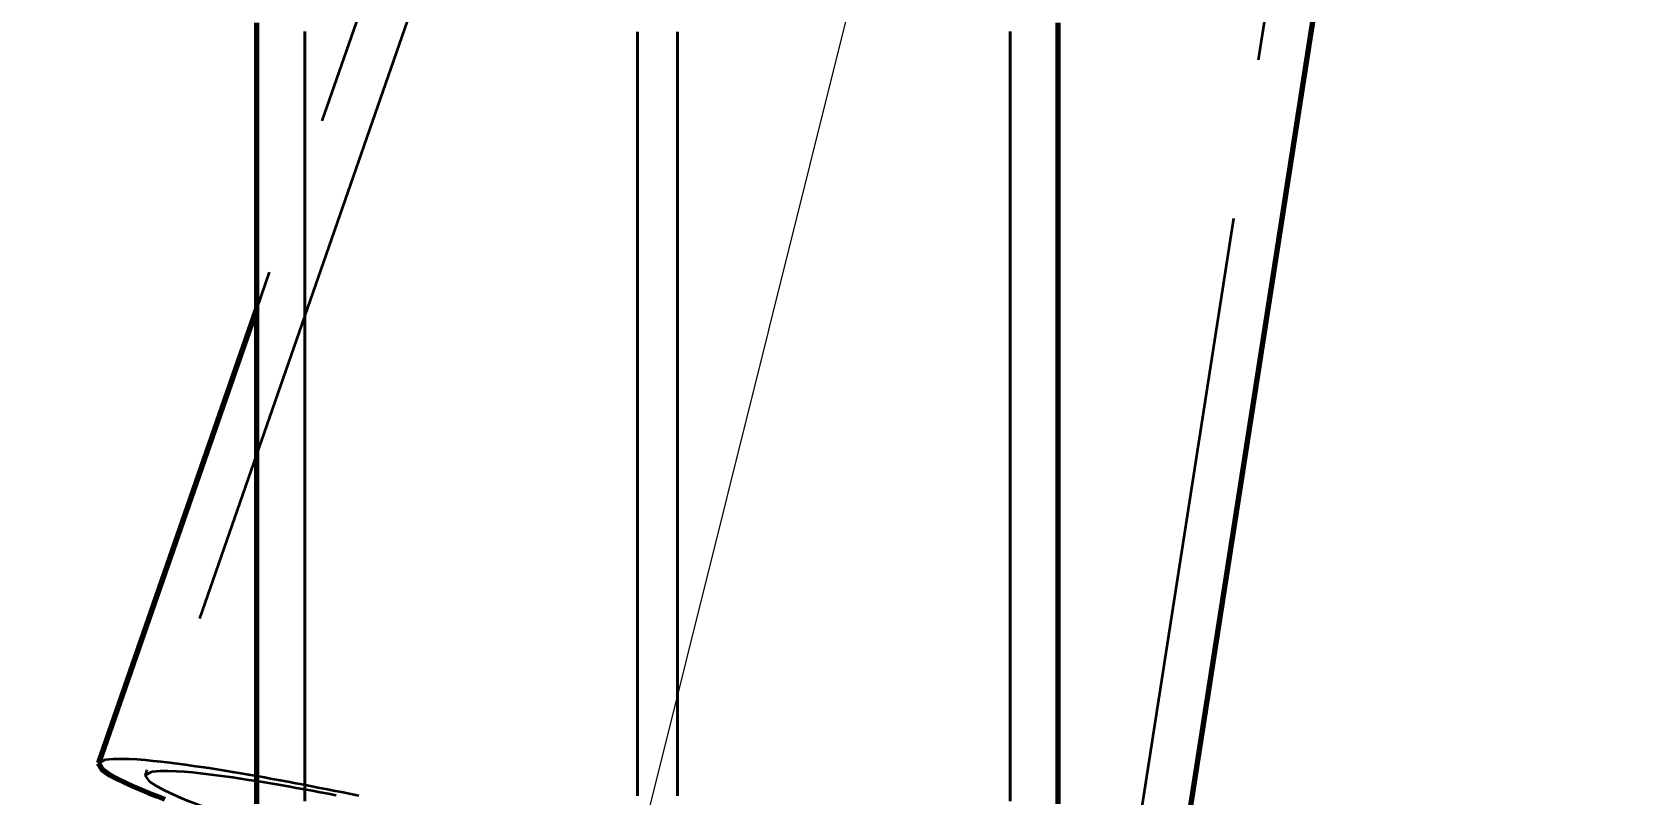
# Model space of a CAD drawing. Header units: millimetres. Extents: x 0 to 2208, y 0 to 420.
# Drawn here: x 66.48 to 76.56, y 151.25 to 156.01 of the extents above; entities that cross this region are included whole.
import ezdxf

# ---------------------------------------------------------------- set-up
doc = ezdxf.new("R2010")
doc.units = ezdxf.units.MM
doc.linetypes.add('IRAM-E-TRAZOS', pattern=[5, 4, -1])
doc.linetypes.add('IRAM-F-TRAZO-PUNTO', pattern=[20, 15, -2, 1, -2])
for name, color, linetype, lineweight in [('01-VISIBLE', 7, 'CONTINUOUS', 70), ('02-OCULTA', 4, 'IRAM-E-TRAZOS', 35), ('03-EJE', 1, 'IRAM-F-TRAZO-PUNTO', 18), ('04-COTA', 3, 'CONTINUOUS', 18)]:
    doc.layers.add(name, color=color, linetype=linetype, lineweight=lineweight)
doc.styles.add('ISO3098', font='isocpeur.ttf')
doc.dimstyles.new('FLAMA-IRAM', dxfattribs={"dimtxt": 3.5, "dimasz": 3.5, "dimexe": 2, "dimexo": 1.5, "dimgap": 1, "dimtad": 1, "dimdec": 1, "dimtxsty": 'ISO3098', "dimblk": 'IRAM_FLECHA', "dimblk1": 'IRAM_FLECHA', "dimblk2": 'IRAM_FLECHA', "dimcen": 2.5, "dimclrd": 256, "dimclre": 256, "dimclrt": 256, "dimazin": 3, "dimtfac": 1, "dimtmove": 0, "dimatfit": 3, "dimlwd": 18, "dimlwe": 18})

# ---------------------------------------------------------------- blocks, each defined once
blk = doc.blocks.new('IRAM_FLECHA')
blk.add_solid([(0, 0), (-1, 0.125), (-1, -0.125)])

msp = doc.modelspace()

# ---------------------------------------------------------------- linework, layer by layer
at = {"layer": '01-VISIBLE'}
for p, q in [((74.693, 157.496), (73.495, 149.798)), ((67.884, 154.284), (66.897, 151.443))]:
    msp.add_line(p, q, dxfattribs=at)
for points in [[(67.884, 151.191), (67.884, 151.266), (67.884, 151.341), (67.884, 151.416), (67.884, 151.491), (67.884, 151.566), (67.884, 151.641), (67.884, 151.716), (67.884, 151.791), (67.884, 151.866), (67.884, 151.941), (67.884, 152.016), (67.884, 152.091), (67.884, 152.166), (67.884, 152.241), (67.884, 152.316), (67.884, 152.391), (67.884, 152.466), (67.884, 152.541), (67.884, 152.616), (67.884, 152.691), (67.884, 152.766), (67.884, 152.841), (67.884, 152.916), (67.884, 152.991), (67.884, 153.066), (67.884, 153.141), (67.884, 153.216), (67.884, 153.291), (67.884, 153.366), (67.884, 153.441), (67.884, 153.516), (67.884, 153.591), (67.884, 153.666), (67.884, 153.741), (67.884, 153.816), (67.884, 153.891), (67.884, 153.966), (67.884, 154.041), (67.884, 154.116), (67.884, 154.191), (67.884, 154.266), (67.884, 154.341), (67.884, 154.416), (67.884, 154.491), (67.884, 154.566), (67.884, 154.641), (67.884, 154.716), (67.884, 154.791), (67.884, 154.866), (67.884, 154.941), (67.884, 155.016), (67.884, 155.091), (67.884, 155.166), (67.884, 155.241), (67.884, 155.316), (67.884, 155.391), (67.884, 155.466), (67.884, 155.541), (67.884, 155.616), (67.884, 155.691), (67.884, 155.766), (67.884, 155.841), (67.884, 155.916), (67.884, 155.991), (67.884, 156.066)], [(72.884, 151.191), (72.884, 151.266), (72.884, 151.341), (72.884, 151.416), (72.884, 151.491), (72.884, 151.566), (72.884, 151.641), (72.884, 151.716), (72.884, 151.791), (72.884, 151.866), (72.884, 151.941), (72.884, 152.016), (72.884, 152.091), (72.884, 152.166), (72.884, 152.241), (72.884, 152.316), (72.884, 152.391), (72.884, 152.466), (72.884, 152.541), (72.884, 152.616), (72.884, 152.691), (72.884, 152.766), (72.884, 152.841), (72.884, 152.916), (72.884, 152.991), (72.884, 153.066), (72.884, 153.141), (72.884, 153.216), (72.884, 153.291), (72.884, 153.366), (72.884, 153.441), (72.884, 153.516), (72.884, 153.591), (72.884, 153.666), (72.884, 153.741), (72.884, 153.816), (72.884, 153.891), (72.884, 153.966), (72.884, 154.041), (72.884, 154.116), (72.884, 154.191), (72.884, 154.266), (72.884, 154.341), (72.884, 154.416), (72.884, 154.491), (72.884, 154.566), (72.884, 154.641), (72.884, 154.716), (72.884, 154.791), (72.884, 154.866), (72.884, 154.941), (72.884, 155.016), (72.884, 155.091), (72.884, 155.166), (72.884, 155.241), (72.884, 155.316), (72.884, 155.391), (72.884, 155.466), (72.884, 155.541), (72.884, 155.616), (72.884, 155.691), (72.884, 155.766), (72.884, 155.841), (72.884, 155.916), (72.884, 155.991), (72.884, 156.066)], [(67.311, 151.218), (67.261, 151.237), (67.211, 151.257), (67.161, 151.277), (67.112, 151.299), (67.063, 151.321), (67.015, 151.344), (66.968, 151.37), (66.924, 151.4), (66.897, 151.443)]]:
    msp.add_lwpolyline(points, dxfattribs=at)
at = {"layer": '02-OCULTA'}
for p, q in [((73.762, 170.294), (67.188, 151.37)), ((76.284, 169.665), (73.204, 149.87)), ((72.884, 168.678), (67.884, 154.284))]:
    msp.add_line(p, q, dxfattribs=at)
for points in [[(67.884, 156.066), (67.884, 155.991), (67.884, 155.916), (67.884, 155.841), (67.884, 155.766), (67.884, 155.691), (67.884, 155.616), (67.884, 155.541), (67.884, 155.466), (67.884, 155.391), (67.884, 155.316), (67.884, 155.241), (67.884, 155.166), (67.884, 155.091), (67.884, 155.016), (67.884, 154.941), (67.884, 154.866), (67.884, 154.791), (67.884, 154.716), (67.884, 154.641), (67.884, 154.566), (67.884, 154.491), (67.884, 154.416), (67.884, 154.341), (67.884, 154.266), (67.884, 154.191), (67.884, 154.116), (67.884, 154.041), (67.884, 153.966), (67.884, 153.891), (67.884, 153.816), (67.884, 153.741), (67.884, 153.666), (67.884, 153.591), (67.884, 153.516), (67.884, 153.441), (67.884, 153.366), (67.884, 153.291), (67.884, 153.216), (67.884, 153.141), (67.884, 153.066), (67.884, 152.991), (67.884, 152.916), (67.884, 152.841), (67.884, 152.766), (67.884, 152.691), (67.884, 152.616), (67.884, 152.541), (67.884, 152.466), (67.884, 152.391), (67.884, 152.316), (67.884, 152.241), (67.884, 152.166), (67.884, 152.091), (67.884, 152.016), (67.884, 151.941), (67.884, 151.866), (67.884, 151.791), (67.884, 151.716), (67.884, 151.641), (67.884, 151.566), (67.884, 151.491), (67.884, 151.416), (67.884, 151.341), (67.884, 151.266), (67.884, 151.191)], [(67.884, 151.206), (67.884, 151.26), (67.884, 151.314), (67.884, 151.368), (67.884, 151.422), (67.884, 151.476), (67.884, 151.53), (67.884, 151.584), (67.884, 151.638), (67.884, 151.692), (67.884, 151.746), (67.884, 151.8), (67.884, 151.854), (67.884, 151.908), (67.884, 151.962), (67.884, 152.016), (67.884, 152.07), (67.884, 152.124), (67.884, 152.178), (67.884, 152.232), (67.884, 152.286), (67.884, 152.34), (67.884, 152.394), (67.884, 152.448), (67.884, 152.502), (67.884, 152.556), (67.884, 152.61), (67.884, 152.664), (67.884, 152.718), (67.884, 152.772), (67.884, 152.826), (67.884, 152.88), (67.884, 152.934), (67.884, 152.988), (67.884, 153.042), (67.884, 153.096), (67.884, 153.15), (67.884, 153.204), (67.884, 153.258), (67.884, 153.312), (67.884, 153.366), (67.884, 153.42), (67.884, 153.474), (67.884, 153.528), (67.884, 153.582), (67.884, 153.636), (67.884, 153.69), (67.884, 153.744), (67.884, 153.798), (67.884, 153.852), (67.884, 153.906), (67.884, 153.96), (67.884, 154.014), (67.884, 154.068), (67.884, 154.122), (67.884, 154.176), (67.884, 154.23), (67.884, 154.284), (67.884, 154.338), (67.884, 154.392), (67.884, 154.446), (67.884, 154.5), (67.884, 154.554), (67.884, 154.608), (67.884, 154.662), (67.884, 154.716), (67.884, 154.77), (67.884, 154.824), (67.884, 154.878), (67.884, 154.932), (67.884, 154.986), (67.884, 155.04), (67.884, 155.094), (67.884, 155.148), (67.884, 155.202), (67.884, 155.256), (67.884, 155.31), (67.884, 155.364), (67.884, 155.418), (67.884, 155.472), (67.884, 155.526), (67.884, 155.58), (67.884, 155.634), (67.884, 155.688), (67.884, 155.742), (67.884, 155.796), (67.884, 155.85), (67.884, 155.904), (67.884, 155.958), (67.884, 156.012)], [(67.884, 156.012), (67.884, 155.958), (67.884, 155.904), (67.884, 155.85), (67.884, 155.796), (67.884, 155.742), (67.884, 155.688), (67.884, 155.634), (67.884, 155.58), (67.884, 155.526), (67.884, 155.472), (67.884, 155.418), (67.884, 155.364), (67.884, 155.31), (67.884, 155.256), (67.884, 155.202), (67.884, 155.148), (67.884, 155.094), (67.884, 155.04), (67.884, 154.986), (67.884, 154.932), (67.884, 154.878), (67.884, 154.824), (67.884, 154.77), (67.884, 154.716), (67.884, 154.662), (67.884, 154.608), (67.884, 154.554), (67.884, 154.5), (67.884, 154.446), (67.884, 154.392), (67.884, 154.338), (67.884, 154.284), (67.884, 154.23), (67.884, 154.176), (67.884, 154.122), (67.884, 154.068), (67.884, 154.014), (67.884, 153.96), (67.884, 153.906), (67.884, 153.852), (67.884, 153.798), (67.884, 153.744), (67.884, 153.69), (67.884, 153.636), (67.884, 153.582), (67.884, 153.528), (67.884, 153.474), (67.884, 153.42), (67.884, 153.366), (67.884, 153.312), (67.884, 153.258), (67.884, 153.204), (67.884, 153.15), (67.884, 153.096), (67.884, 153.042), (67.884, 152.988), (67.884, 152.934), (67.884, 152.88), (67.884, 152.826), (67.884, 152.772), (67.884, 152.718), (67.884, 152.664), (67.884, 152.61), (67.884, 152.556), (67.884, 152.502), (67.884, 152.448), (67.884, 152.394), (67.884, 152.34), (67.884, 152.286), (67.884, 152.232), (67.884, 152.178), (67.884, 152.124), (67.884, 152.07), (67.884, 152.016), (67.884, 151.962), (67.884, 151.908), (67.884, 151.854), (67.884, 151.8), (67.884, 151.746), (67.884, 151.692), (67.884, 151.638), (67.884, 151.584), (67.884, 151.53), (67.884, 151.476), (67.884, 151.422), (67.884, 151.368), (67.884, 151.314), (67.884, 151.26), (67.884, 151.206)], [(68.184, 151.206), (68.184, 151.26), (68.184, 151.314), (68.184, 151.368), (68.184, 151.422), (68.184, 151.476), (68.184, 151.53), (68.184, 151.584), (68.184, 151.638), (68.184, 151.692), (68.184, 151.746), (68.184, 151.8), (68.184, 151.854), (68.184, 151.908), (68.184, 151.962), (68.184, 152.016), (68.184, 152.07), (68.184, 152.124), (68.184, 152.178), (68.184, 152.232), (68.184, 152.286), (68.184, 152.34), (68.184, 152.394), (68.184, 152.448), (68.184, 152.502), (68.184, 152.556), (68.184, 152.61), (68.184, 152.664), (68.184, 152.718), (68.184, 152.772), (68.184, 152.826), (68.184, 152.88), (68.184, 152.934), (68.184, 152.988), (68.184, 153.042), (68.184, 153.096), (68.184, 153.15), (68.184, 153.204), (68.184, 153.258), (68.184, 153.312), (68.184, 153.366), (68.184, 153.42), (68.184, 153.474), (68.184, 153.528), (68.184, 153.582), (68.184, 153.636), (68.184, 153.69), (68.184, 153.744), (68.184, 153.798), (68.184, 153.852), (68.184, 153.906), (68.184, 153.96), (68.184, 154.014), (68.184, 154.068), (68.184, 154.122), (68.184, 154.176), (68.184, 154.23), (68.184, 154.284), (68.184, 154.338), (68.184, 154.392), (68.184, 154.446), (68.184, 154.5), (68.184, 154.554), (68.184, 154.608), (68.184, 154.662), (68.184, 154.716), (68.184, 154.77), (68.184, 154.824), (68.184, 154.878), (68.184, 154.932), (68.184, 154.986), (68.184, 155.04), (68.184, 155.094), (68.184, 155.148), (68.184, 155.202), (68.184, 155.256), (68.184, 155.31), (68.184, 155.364), (68.184, 155.418), (68.184, 155.472), (68.184, 155.526), (68.184, 155.58), (68.184, 155.634), (68.184, 155.688), (68.184, 155.742), (68.184, 155.796), (68.184, 155.85), (68.184, 155.904), (68.184, 155.958), (68.184, 156.012)], [(68.184, 156.012), (68.184, 155.958), (68.184, 155.904), (68.184, 155.85), (68.184, 155.796), (68.184, 155.742), (68.184, 155.688), (68.184, 155.634), (68.184, 155.58), (68.184, 155.526), (68.184, 155.472), (68.184, 155.418), (68.184, 155.364), (68.184, 155.31), (68.184, 155.256), (68.184, 155.202), (68.184, 155.148), (68.184, 155.094), (68.184, 155.04), (68.184, 154.986), (68.184, 154.932), (68.184, 154.878), (68.184, 154.824), (68.184, 154.77), (68.184, 154.716), (68.184, 154.662), (68.184, 154.608), (68.184, 154.554), (68.184, 154.5), (68.184, 154.446), (68.184, 154.392), (68.184, 154.338), (68.184, 154.284), (68.184, 154.23), (68.184, 154.176), (68.184, 154.122), (68.184, 154.068), (68.184, 154.014), (68.184, 153.96), (68.184, 153.906), (68.184, 153.852), (68.184, 153.798), (68.184, 153.744), (68.184, 153.69), (68.184, 153.636), (68.184, 153.582), (68.184, 153.528), (68.184, 153.474), (68.184, 153.42), (68.184, 153.366), (68.184, 153.312), (68.184, 153.258), (68.184, 153.204), (68.184, 153.15), (68.184, 153.096), (68.184, 153.042), (68.184, 152.988), (68.184, 152.934), (68.184, 152.88), (68.184, 152.826), (68.184, 152.772), (68.184, 152.718), (68.184, 152.664), (68.184, 152.61), (68.184, 152.556), (68.184, 152.502), (68.184, 152.448), (68.184, 152.394), (68.184, 152.34), (68.184, 152.286), (68.184, 152.232), (68.184, 152.178), (68.184, 152.124), (68.184, 152.07), (68.184, 152.016), (68.184, 151.962), (68.184, 151.908), (68.184, 151.854), (68.184, 151.8), (68.184, 151.746), (68.184, 151.692), (68.184, 151.638), (68.184, 151.584), (68.184, 151.53), (68.184, 151.476), (68.184, 151.422), (68.184, 151.368), (68.184, 151.314), (68.184, 151.26), (68.184, 151.206)], [(68.184, 151.24), (68.184, 151.293), (68.184, 151.346), (68.184, 151.399), (68.184, 151.452), (68.184, 151.505), (68.184, 151.558), (68.184, 151.611), (68.184, 151.664), (68.184, 151.717), (68.184, 151.77), (68.184, 151.823), (68.184, 151.876), (68.184, 151.929), (68.184, 151.982), (68.184, 152.035), (68.184, 152.088), (68.184, 152.141), (68.184, 152.194), (68.184, 152.247), (68.184, 152.3), (68.184, 152.353), (68.184, 152.406), (68.184, 152.459), (68.184, 152.512), (68.184, 152.565), (68.184, 152.618), (68.184, 152.671), (68.184, 152.724), (68.184, 152.777), (68.184, 152.83), (68.184, 152.883), (68.184, 152.936), (68.184, 152.989), (68.184, 153.042), (68.184, 153.095), (68.184, 153.148), (68.184, 153.201), (68.184, 153.254), (68.184, 153.307), (68.184, 153.36), (68.184, 153.413), (68.184, 153.466), (68.184, 153.519), (68.184, 153.572), (68.184, 153.625), (68.184, 153.678), (68.184, 153.731), (68.184, 153.784), (68.184, 153.837), (68.184, 153.89), (68.184, 153.943), (68.184, 153.996), (68.184, 154.049), (68.184, 154.102), (68.184, 154.155), (68.184, 154.208), (68.184, 154.261), (68.184, 154.314), (68.184, 154.367), (68.184, 154.42), (68.184, 154.473), (68.184, 154.526), (68.184, 154.579), (68.184, 154.632), (68.184, 154.685), (68.184, 154.738), (68.184, 154.791), (68.184, 154.844), (68.184, 154.897), (68.184, 154.95), (68.184, 155.003), (68.184, 155.056), (68.184, 155.109), (68.184, 155.162), (68.184, 155.215), (68.184, 155.268), (68.184, 155.321), (68.184, 155.374), (68.184, 155.427), (68.184, 155.48), (68.184, 155.533), (68.184, 155.586), (68.184, 155.639), (68.184, 155.692), (68.184, 155.745), (68.184, 155.798), (68.184, 155.851), (68.184, 155.904), (68.184, 155.957), (68.184, 156.01)], [(68.184, 156.01), (68.184, 155.957), (68.184, 155.904), (68.184, 155.851), (68.184, 155.798), (68.184, 155.745), (68.184, 155.692), (68.184, 155.639), (68.184, 155.586), (68.184, 155.533), (68.184, 155.48), (68.184, 155.427), (68.184, 155.374), (68.184, 155.321), (68.184, 155.268), (68.184, 155.215), (68.184, 155.162), (68.184, 155.109), (68.184, 155.056), (68.184, 155.003), (68.184, 154.95), (68.184, 154.897), (68.184, 154.844), (68.184, 154.791), (68.184, 154.738), (68.184, 154.685), (68.184, 154.632), (68.184, 154.579), (68.184, 154.526), (68.184, 154.473), (68.184, 154.42), (68.184, 154.367), (68.184, 154.314), (68.184, 154.261), (68.184, 154.208), (68.184, 154.155), (68.184, 154.102), (68.184, 154.049), (68.184, 153.996), (68.184, 153.943), (68.184, 153.89), (68.184, 153.837), (68.184, 153.784), (68.184, 153.731), (68.184, 153.678), (68.184, 153.625), (68.184, 153.572), (68.184, 153.519), (68.184, 153.466), (68.184, 153.413), (68.184, 153.36), (68.184, 153.307), (68.184, 153.254), (68.184, 153.201), (68.184, 153.148), (68.184, 153.095), (68.184, 153.042), (68.184, 152.989), (68.184, 152.936), (68.184, 152.883), (68.184, 152.83), (68.184, 152.777), (68.184, 152.724), (68.184, 152.671), (68.184, 152.618), (68.184, 152.565), (68.184, 152.512), (68.184, 152.459), (68.184, 152.406), (68.184, 152.353), (68.184, 152.3), (68.184, 152.247), (68.184, 152.194), (68.184, 152.141), (68.184, 152.088), (68.184, 152.035), (68.184, 151.982), (68.184, 151.929), (68.184, 151.876), (68.184, 151.823), (68.184, 151.77), (68.184, 151.717), (68.184, 151.664), (68.184, 151.611), (68.184, 151.558), (68.184, 151.505), (68.184, 151.452), (68.184, 151.399), (68.184, 151.346), (68.184, 151.293), (68.184, 151.24)], [(70.259, 151.24), (70.259, 151.293), (70.259, 151.346), (70.259, 151.399), (70.259, 151.452), (70.259, 151.505), (70.259, 151.558), (70.259, 151.611), (70.259, 151.664), (70.259, 151.717), (70.259, 151.77), (70.259, 151.823), (70.259, 151.876), (70.259, 151.929), (70.259, 151.982), (70.259, 152.035), (70.259, 152.088), (70.259, 152.141), (70.259, 152.194), (70.259, 152.247), (70.259, 152.3), (70.259, 152.353), (70.259, 152.406), (70.259, 152.459), (70.259, 152.512), (70.259, 152.565), (70.259, 152.618), (70.259, 152.671), (70.259, 152.724), (70.259, 152.777), (70.259, 152.83), (70.259, 152.883), (70.259, 152.936), (70.259, 152.989), (70.259, 153.042), (70.259, 153.095), (70.259, 153.148), (70.259, 153.201), (70.259, 153.254), (70.259, 153.307), (70.259, 153.36), (70.259, 153.413), (70.259, 153.466), (70.259, 153.519), (70.259, 153.572), (70.259, 153.625), (70.259, 153.678), (70.259, 153.731), (70.259, 153.784), (70.259, 153.837), (70.259, 153.89), (70.259, 153.943), (70.259, 153.996), (70.259, 154.049), (70.259, 154.102), (70.259, 154.155), (70.259, 154.208), (70.259, 154.261), (70.259, 154.314), (70.259, 154.367), (70.259, 154.42), (70.259, 154.473), (70.259, 154.526), (70.259, 154.579), (70.259, 154.632), (70.259, 154.685), (70.259, 154.738), (70.259, 154.791), (70.259, 154.844), (70.259, 154.897), (70.259, 154.95), (70.259, 155.003), (70.259, 155.056), (70.259, 155.109), (70.259, 155.162), (70.259, 155.215), (70.259, 155.268), (70.259, 155.321), (70.259, 155.374), (70.259, 155.427), (70.259, 155.48), (70.259, 155.533), (70.259, 155.586), (70.259, 155.639), (70.259, 155.692), (70.259, 155.745), (70.259, 155.798), (70.259, 155.851), (70.259, 155.904), (70.259, 155.957), (70.259, 156.01)], [(70.259, 156.01), (70.259, 155.957), (70.259, 155.904), (70.259, 155.851), (70.259, 155.798), (70.259, 155.745), (70.259, 155.692), (70.259, 155.639), (70.259, 155.586), (70.259, 155.533), (70.259, 155.48), (70.259, 155.427), (70.259, 155.374), (70.259, 155.321), (70.259, 155.268), (70.259, 155.215), (70.259, 155.162), (70.259, 155.109), (70.259, 155.056), (70.259, 155.003), (70.259, 154.95), (70.259, 154.897), (70.259, 154.844), (70.259, 154.791), (70.259, 154.738), (70.259, 154.685), (70.259, 154.632), (70.259, 154.579), (70.259, 154.526), (70.259, 154.473), (70.259, 154.42), (70.259, 154.367), (70.259, 154.314), (70.259, 154.261), (70.259, 154.208), (70.259, 154.155), (70.259, 154.102), (70.259, 154.049), (70.259, 153.996), (70.259, 153.943), (70.259, 153.89), (70.259, 153.837), (70.259, 153.784), (70.259, 153.731), (70.259, 153.678), (70.259, 153.625), (70.259, 153.572), (70.259, 153.519), (70.259, 153.466), (70.259, 153.413), (70.259, 153.36), (70.259, 153.307), (70.259, 153.254), (70.259, 153.201), (70.259, 153.148), (70.259, 153.095), (70.259, 153.042), (70.259, 152.989), (70.259, 152.936), (70.259, 152.883), (70.259, 152.83), (70.259, 152.777), (70.259, 152.724), (70.259, 152.671), (70.259, 152.618), (70.259, 152.565), (70.259, 152.512), (70.259, 152.459), (70.259, 152.406), (70.259, 152.353), (70.259, 152.3), (70.259, 152.247), (70.259, 152.194), (70.259, 152.141), (70.259, 152.088), (70.259, 152.035), (70.259, 151.982), (70.259, 151.929), (70.259, 151.876), (70.259, 151.823), (70.259, 151.77), (70.259, 151.717), (70.259, 151.664), (70.259, 151.611), (70.259, 151.558), (70.259, 151.505), (70.259, 151.452), (70.259, 151.399), (70.259, 151.346), (70.259, 151.293), (70.259, 151.24)], [(70.509, 151.24), (70.509, 151.293), (70.509, 151.346), (70.509, 151.399), (70.509, 151.452), (70.509, 151.505), (70.509, 151.558), (70.509, 151.611), (70.509, 151.664), (70.509, 151.717), (70.509, 151.77), (70.509, 151.823), (70.509, 151.876), (70.509, 151.929), (70.509, 151.982), (70.509, 152.035), (70.509, 152.088), (70.509, 152.141), (70.509, 152.194), (70.509, 152.247), (70.509, 152.3), (70.509, 152.353), (70.509, 152.406), (70.509, 152.459), (70.509, 152.512), (70.509, 152.565), (70.509, 152.618), (70.509, 152.671), (70.509, 152.724), (70.509, 152.777), (70.509, 152.83), (70.509, 152.883), (70.509, 152.936), (70.509, 152.989), (70.509, 153.042), (70.509, 153.095), (70.509, 153.148), (70.509, 153.201), (70.509, 153.254), (70.509, 153.307), (70.509, 153.36), (70.509, 153.413), (70.509, 153.466), (70.509, 153.519), (70.509, 153.572), (70.509, 153.625), (70.509, 153.678), (70.509, 153.731), (70.509, 153.784), (70.509, 153.837), (70.509, 153.89), (70.509, 153.943), (70.509, 153.996), (70.509, 154.049), (70.509, 154.102), (70.509, 154.155), (70.509, 154.208), (70.509, 154.261), (70.509, 154.314), (70.509, 154.367), (70.509, 154.42), (70.509, 154.473), (70.509, 154.526), (70.509, 154.579), (70.509, 154.632), (70.509, 154.685), (70.509, 154.738), (70.509, 154.791), (70.509, 154.844), (70.509, 154.897), (70.509, 154.95), (70.509, 155.003), (70.509, 155.056), (70.509, 155.109), (70.509, 155.162), (70.509, 155.215), (70.509, 155.268), (70.509, 155.321), (70.509, 155.374), (70.509, 155.427), (70.509, 155.48), (70.509, 155.533), (70.509, 155.586), (70.509, 155.639), (70.509, 155.692), (70.509, 155.745), (70.509, 155.798), (70.509, 155.851), (70.509, 155.904), (70.509, 155.957), (70.509, 156.01)], [(70.509, 156.01), (70.509, 155.957), (70.509, 155.904), (70.509, 155.851), (70.509, 155.798), (70.509, 155.745), (70.509, 155.692), (70.509, 155.639), (70.509, 155.586), (70.509, 155.533), (70.509, 155.48), (70.509, 155.427), (70.509, 155.374), (70.509, 155.321), (70.509, 155.268), (70.509, 155.215), (70.509, 155.162), (70.509, 155.109), (70.509, 155.056), (70.509, 155.003), (70.509, 154.95), (70.509, 154.897), (70.509, 154.844), (70.509, 154.791), (70.509, 154.738), (70.509, 154.685), (70.509, 154.632), (70.509, 154.579), (70.509, 154.526), (70.509, 154.473), (70.509, 154.42), (70.509, 154.367), (70.509, 154.314), (70.509, 154.261), (70.509, 154.208), (70.509, 154.155), (70.509, 154.102), (70.509, 154.049), (70.509, 153.996), (70.509, 153.943), (70.509, 153.89), (70.509, 153.837), (70.509, 153.784), (70.509, 153.731), (70.509, 153.678), (70.509, 153.625), (70.509, 153.572), (70.509, 153.519), (70.509, 153.466), (70.509, 153.413), (70.509, 153.36), (70.509, 153.307), (70.509, 153.254), (70.509, 153.201), (70.509, 153.148), (70.509, 153.095), (70.509, 153.042), (70.509, 152.989), (70.509, 152.936), (70.509, 152.883), (70.509, 152.83), (70.509, 152.777), (70.509, 152.724), (70.509, 152.671), (70.509, 152.618), (70.509, 152.565), (70.509, 152.512), (70.509, 152.459), (70.509, 152.406), (70.509, 152.353), (70.509, 152.3), (70.509, 152.247), (70.509, 152.194), (70.509, 152.141), (70.509, 152.088), (70.509, 152.035), (70.509, 151.982), (70.509, 151.929), (70.509, 151.876), (70.509, 151.823), (70.509, 151.77), (70.509, 151.717), (70.509, 151.664), (70.509, 151.611), (70.509, 151.558), (70.509, 151.505), (70.509, 151.452), (70.509, 151.399), (70.509, 151.346), (70.509, 151.293), (70.509, 151.24)], [(72.584, 151.206), (72.584, 151.26), (72.584, 151.314), (72.584, 151.368), (72.584, 151.422), (72.584, 151.476), (72.584, 151.53), (72.584, 151.584), (72.584, 151.638), (72.584, 151.692), (72.584, 151.746), (72.584, 151.8), (72.584, 151.854), (72.584, 151.908), (72.584, 151.962), (72.584, 152.016), (72.584, 152.07), (72.584, 152.124), (72.584, 152.178), (72.584, 152.232), (72.584, 152.286), (72.584, 152.34), (72.584, 152.394), (72.584, 152.448), (72.584, 152.502), (72.584, 152.556), (72.584, 152.61), (72.584, 152.664), (72.584, 152.718), (72.584, 152.772), (72.584, 152.826), (72.584, 152.88), (72.584, 152.934), (72.584, 152.988), (72.584, 153.042), (72.584, 153.096), (72.584, 153.15), (72.584, 153.204), (72.584, 153.258), (72.584, 153.312), (72.584, 153.366), (72.584, 153.42), (72.584, 153.474), (72.584, 153.528), (72.584, 153.582), (72.584, 153.636), (72.584, 153.69), (72.584, 153.744), (72.584, 153.798), (72.584, 153.852), (72.584, 153.906), (72.584, 153.96), (72.584, 154.014), (72.584, 154.068), (72.584, 154.122), (72.584, 154.176), (72.584, 154.23), (72.584, 154.284), (72.584, 154.338), (72.584, 154.392), (72.584, 154.446), (72.584, 154.5), (72.584, 154.554), (72.584, 154.608), (72.584, 154.662), (72.584, 154.716), (72.584, 154.77), (72.584, 154.824), (72.584, 154.878), (72.584, 154.932), (72.584, 154.986), (72.584, 155.04), (72.584, 155.094), (72.584, 155.148), (72.584, 155.202), (72.584, 155.256), (72.584, 155.31), (72.584, 155.364), (72.584, 155.418), (72.584, 155.472), (72.584, 155.526), (72.584, 155.58), (72.584, 155.634), (72.584, 155.688), (72.584, 155.742), (72.584, 155.796), (72.584, 155.85), (72.584, 155.904), (72.584, 155.958), (72.584, 156.012)], [(72.584, 156.012), (72.584, 155.958), (72.584, 155.904), (72.584, 155.85), (72.584, 155.796), (72.584, 155.742), (72.584, 155.688), (72.584, 155.634), (72.584, 155.58), (72.584, 155.526), (72.584, 155.472), (72.584, 155.418), (72.584, 155.364), (72.584, 155.31), (72.584, 155.256), (72.584, 155.202), (72.584, 155.148), (72.584, 155.094), (72.584, 155.04), (72.584, 154.986), (72.584, 154.932), (72.584, 154.878), (72.584, 154.824), (72.584, 154.77), (72.584, 154.716), (72.584, 154.662), (72.584, 154.608), (72.584, 154.554), (72.584, 154.5), (72.584, 154.446), (72.584, 154.392), (72.584, 154.338), (72.584, 154.284), (72.584, 154.23), (72.584, 154.176), (72.584, 154.122), (72.584, 154.068), (72.584, 154.014), (72.584, 153.96), (72.584, 153.906), (72.584, 153.852), (72.584, 153.798), (72.584, 153.744), (72.584, 153.69), (72.584, 153.636), (72.584, 153.582), (72.584, 153.528), (72.584, 153.474), (72.584, 153.42), (72.584, 153.366), (72.584, 153.312), (72.584, 153.258), (72.584, 153.204), (72.584, 153.15), (72.584, 153.096), (72.584, 153.042), (72.584, 152.988), (72.584, 152.934), (72.584, 152.88), (72.584, 152.826), (72.584, 152.772), (72.584, 152.718), (72.584, 152.664), (72.584, 152.61), (72.584, 152.556), (72.584, 152.502), (72.584, 152.448), (72.584, 152.394), (72.584, 152.34), (72.584, 152.286), (72.584, 152.232), (72.584, 152.178), (72.584, 152.124), (72.584, 152.07), (72.584, 152.016), (72.584, 151.962), (72.584, 151.908), (72.584, 151.854), (72.584, 151.8), (72.584, 151.746), (72.584, 151.692), (72.584, 151.638), (72.584, 151.584), (72.584, 151.53), (72.584, 151.476), (72.584, 151.422), (72.584, 151.368), (72.584, 151.314), (72.584, 151.26), (72.584, 151.206)], [(72.584, 151.24), (72.584, 151.293), (72.584, 151.346), (72.584, 151.399), (72.584, 151.452), (72.584, 151.505), (72.584, 151.558), (72.584, 151.611), (72.584, 151.664), (72.584, 151.717), (72.584, 151.77), (72.584, 151.823), (72.584, 151.876), (72.584, 151.929), (72.584, 151.982), (72.584, 152.035), (72.584, 152.088), (72.584, 152.141), (72.584, 152.194), (72.584, 152.247), (72.584, 152.3), (72.584, 152.353), (72.584, 152.406), (72.584, 152.459), (72.584, 152.512), (72.584, 152.565), (72.584, 152.618), (72.584, 152.671), (72.584, 152.724), (72.584, 152.777), (72.584, 152.83), (72.584, 152.883), (72.584, 152.936), (72.584, 152.989), (72.584, 153.042), (72.584, 153.095), (72.584, 153.148), (72.584, 153.201), (72.584, 153.254), (72.584, 153.307), (72.584, 153.36), (72.584, 153.413), (72.584, 153.466), (72.584, 153.519), (72.584, 153.572), (72.584, 153.625), (72.584, 153.678), (72.584, 153.731), (72.584, 153.784), (72.584, 153.837), (72.584, 153.89), (72.584, 153.943), (72.584, 153.996), (72.584, 154.049), (72.584, 154.102), (72.584, 154.155), (72.584, 154.208), (72.584, 154.261), (72.584, 154.314), (72.584, 154.367), (72.584, 154.42), (72.584, 154.473), (72.584, 154.526), (72.584, 154.579), (72.584, 154.632), (72.584, 154.685), (72.584, 154.738), (72.584, 154.791), (72.584, 154.844), (72.584, 154.897), (72.584, 154.95), (72.584, 155.003), (72.584, 155.056), (72.584, 155.109), (72.584, 155.162), (72.584, 155.215), (72.584, 155.268), (72.584, 155.321), (72.584, 155.374), (72.584, 155.427), (72.584, 155.48), (72.584, 155.533), (72.584, 155.586), (72.584, 155.639), (72.584, 155.692), (72.584, 155.745), (72.584, 155.798), (72.584, 155.851), (72.584, 155.904), (72.584, 155.957), (72.584, 156.01)], [(72.584, 156.01), (72.584, 155.957), (72.584, 155.904), (72.584, 155.851), (72.584, 155.798), (72.584, 155.745), (72.584, 155.692), (72.584, 155.639), (72.584, 155.586), (72.584, 155.533), (72.584, 155.48), (72.584, 155.427), (72.584, 155.374), (72.584, 155.321), (72.584, 155.268), (72.584, 155.215), (72.584, 155.162), (72.584, 155.109), (72.584, 155.056), (72.584, 155.003), (72.584, 154.95), (72.584, 154.897), (72.584, 154.844), (72.584, 154.791), (72.584, 154.738), (72.584, 154.685), (72.584, 154.632), (72.584, 154.579), (72.584, 154.526), (72.584, 154.473), (72.584, 154.42), (72.584, 154.367), (72.584, 154.314), (72.584, 154.261), (72.584, 154.208), (72.584, 154.155), (72.584, 154.102), (72.584, 154.049), (72.584, 153.996), (72.584, 153.943), (72.584, 153.89), (72.584, 153.837), (72.584, 153.784), (72.584, 153.731), (72.584, 153.678), (72.584, 153.625), (72.584, 153.572), (72.584, 153.519), (72.584, 153.466), (72.584, 153.413), (72.584, 153.36), (72.584, 153.307), (72.584, 153.254), (72.584, 153.201), (72.584, 153.148), (72.584, 153.095), (72.584, 153.042), (72.584, 152.989), (72.584, 152.936), (72.584, 152.883), (72.584, 152.83), (72.584, 152.777), (72.584, 152.724), (72.584, 152.671), (72.584, 152.618), (72.584, 152.565), (72.584, 152.512), (72.584, 152.459), (72.584, 152.406), (72.584, 152.353), (72.584, 152.3), (72.584, 152.247), (72.584, 152.194), (72.584, 152.141), (72.584, 152.088), (72.584, 152.035), (72.584, 151.982), (72.584, 151.929), (72.584, 151.876), (72.584, 151.823), (72.584, 151.77), (72.584, 151.717), (72.584, 151.664), (72.584, 151.611), (72.584, 151.558), (72.584, 151.505), (72.584, 151.452), (72.584, 151.399), (72.584, 151.346), (72.584, 151.293), (72.584, 151.24)], [(72.884, 156.066), (72.884, 155.991), (72.884, 155.916), (72.884, 155.841), (72.884, 155.766), (72.884, 155.691), (72.884, 155.616), (72.884, 155.541), (72.884, 155.466), (72.884, 155.391), (72.884, 155.316), (72.884, 155.241), (72.884, 155.166), (72.884, 155.091), (72.884, 155.016), (72.884, 154.941), (72.884, 154.866), (72.884, 154.791), (72.884, 154.716), (72.884, 154.641), (72.884, 154.566), (72.884, 154.491), (72.884, 154.416), (72.884, 154.341), (72.884, 154.266), (72.884, 154.191), (72.884, 154.116), (72.884, 154.041), (72.884, 153.966), (72.884, 153.891), (72.884, 153.816), (72.884, 153.741), (72.884, 153.666), (72.884, 153.591), (72.884, 153.516), (72.884, 153.441), (72.884, 153.366), (72.884, 153.291), (72.884, 153.216), (72.884, 153.141), (72.884, 153.066), (72.884, 152.991), (72.884, 152.916), (72.884, 152.841), (72.884, 152.766), (72.884, 152.691), (72.884, 152.616), (72.884, 152.541), (72.884, 152.466), (72.884, 152.391), (72.884, 152.316), (72.884, 152.241), (72.884, 152.166), (72.884, 152.091), (72.884, 152.016), (72.884, 151.941), (72.884, 151.866), (72.884, 151.791), (72.884, 151.716), (72.884, 151.641), (72.884, 151.566), (72.884, 151.491), (72.884, 151.416), (72.884, 151.341), (72.884, 151.266), (72.884, 151.191)], [(72.884, 151.206), (72.884, 151.26), (72.884, 151.314), (72.884, 151.368), (72.884, 151.422), (72.884, 151.476), (72.884, 151.53), (72.884, 151.584), (72.884, 151.638), (72.884, 151.692), (72.884, 151.746), (72.884, 151.8), (72.884, 151.854), (72.884, 151.908), (72.884, 151.962), (72.884, 152.016), (72.884, 152.07), (72.884, 152.124), (72.884, 152.178), (72.884, 152.232), (72.884, 152.286), (72.884, 152.34), (72.884, 152.394), (72.884, 152.448), (72.884, 152.502), (72.884, 152.556), (72.884, 152.61), (72.884, 152.664), (72.884, 152.718), (72.884, 152.772), (72.884, 152.826), (72.884, 152.88), (72.884, 152.934), (72.884, 152.988), (72.884, 153.042), (72.884, 153.096), (72.884, 153.15), (72.884, 153.204), (72.884, 153.258), (72.884, 153.312), (72.884, 153.366), (72.884, 153.42), (72.884, 153.474), (72.884, 153.528), (72.884, 153.582), (72.884, 153.636), (72.884, 153.69), (72.884, 153.744), (72.884, 153.798), (72.884, 153.852), (72.884, 153.906), (72.884, 153.96), (72.884, 154.014), (72.884, 154.068), (72.884, 154.122), (72.884, 154.176), (72.884, 154.23), (72.884, 154.284), (72.884, 154.338), (72.884, 154.392), (72.884, 154.446), (72.884, 154.5), (72.884, 154.554), (72.884, 154.608), (72.884, 154.662), (72.884, 154.716), (72.884, 154.77), (72.884, 154.824), (72.884, 154.878), (72.884, 154.932), (72.884, 154.986), (72.884, 155.04), (72.884, 155.094), (72.884, 155.148), (72.884, 155.202), (72.884, 155.256), (72.884, 155.31), (72.884, 155.364), (72.884, 155.418), (72.884, 155.472), (72.884, 155.526), (72.884, 155.58), (72.884, 155.634), (72.884, 155.688), (72.884, 155.742), (72.884, 155.796), (72.884, 155.85), (72.884, 155.904), (72.884, 155.958), (72.884, 156.012)], [(72.884, 156.012), (72.884, 155.958), (72.884, 155.904), (72.884, 155.85), (72.884, 155.796), (72.884, 155.742), (72.884, 155.688), (72.884, 155.634), (72.884, 155.58), (72.884, 155.526), (72.884, 155.472), (72.884, 155.418), (72.884, 155.364), (72.884, 155.31), (72.884, 155.256), (72.884, 155.202), (72.884, 155.148), (72.884, 155.094), (72.884, 155.04), (72.884, 154.986), (72.884, 154.932), (72.884, 154.878), (72.884, 154.824), (72.884, 154.77), (72.884, 154.716), (72.884, 154.662), (72.884, 154.608), (72.884, 154.554), (72.884, 154.5), (72.884, 154.446), (72.884, 154.392), (72.884, 154.338), (72.884, 154.284), (72.884, 154.23), (72.884, 154.176), (72.884, 154.122), (72.884, 154.068), (72.884, 154.014), (72.884, 153.96), (72.884, 153.906), (72.884, 153.852), (72.884, 153.798), (72.884, 153.744), (72.884, 153.69), (72.884, 153.636), (72.884, 153.582), (72.884, 153.528), (72.884, 153.474), (72.884, 153.42), (72.884, 153.366), (72.884, 153.312), (72.884, 153.258), (72.884, 153.204), (72.884, 153.15), (72.884, 153.096), (72.884, 153.042), (72.884, 152.988), (72.884, 152.934), (72.884, 152.88), (72.884, 152.826), (72.884, 152.772), (72.884, 152.718), (72.884, 152.664), (72.884, 152.61), (72.884, 152.556), (72.884, 152.502), (72.884, 152.448), (72.884, 152.394), (72.884, 152.34), (72.884, 152.286), (72.884, 152.232), (72.884, 152.178), (72.884, 152.124), (72.884, 152.07), (72.884, 152.016), (72.884, 151.962), (72.884, 151.908), (72.884, 151.854), (72.884, 151.8), (72.884, 151.746), (72.884, 151.692), (72.884, 151.638), (72.884, 151.584), (72.884, 151.53), (72.884, 151.476), (72.884, 151.422), (72.884, 151.368), (72.884, 151.314), (72.884, 151.26), (72.884, 151.206)], [(66.897, 151.443), (66.94, 151.466), (66.989, 151.471), (67.039, 151.472), (67.089, 151.471), (67.139, 151.468), (67.189, 151.464), (67.239, 151.459), (67.289, 151.454), (67.339, 151.448), (67.388, 151.442), (67.438, 151.435), (67.487, 151.428), (67.537, 151.421), (67.586, 151.414), (67.636, 151.406), (67.685, 151.398), (67.734, 151.39), (67.784, 151.382), (67.833, 151.373), (67.882, 151.365), (67.932, 151.356), (67.981, 151.347), (68.03, 151.338), (68.079, 151.329), (68.128, 151.32), (68.178, 151.31), (68.227, 151.301), (68.276, 151.291), (68.325, 151.281), (68.374, 151.272), (68.423, 151.262), (68.472, 151.252), (68.521, 151.242)], [(67.188, 151.37), (67.232, 151.392), (67.282, 151.397), (67.332, 151.397), (67.383, 151.395), (67.433, 151.391), (67.483, 151.387), (67.533, 151.382), (67.583, 151.376), (67.633, 151.37), (67.683, 151.363), (67.733, 151.356), (67.783, 151.349), (67.833, 151.341), (67.883, 151.333), (67.932, 151.325), (67.982, 151.317), (68.032, 151.308), (68.081, 151.3), (68.131, 151.291), (68.181, 151.282), (68.23, 151.273), (68.28, 151.264), (68.329, 151.254), (68.379, 151.245)], [(67.565, 151.165), (67.514, 151.185), (67.463, 151.205), (67.412, 151.226), (67.362, 151.249), (67.312, 151.272), (67.264, 151.298), (67.217, 151.327), (67.188, 151.37)]]:
    msp.add_lwpolyline(points, dxfattribs=at)
at = {"layer": '03-EJE'}
msp.add_line((76.905, 177.53), (69.955, 149.651), dxfattribs=at)

# ---------------------------------------------------------------- dimensions: what is measured, and where the dimension line sits
at = {"layer": '04-COTA'}
msp.add_linear_dim(base=(55.4841, 143.7659), p1=(76.6591, 143.7659), p2=(87.4841, 216.4511), angle=90, dimstyle='FLAMA-IRAM', override={"dimlfac": 10}, dxfattribs=at).render()

doc.saveas('drawing.dxf')
